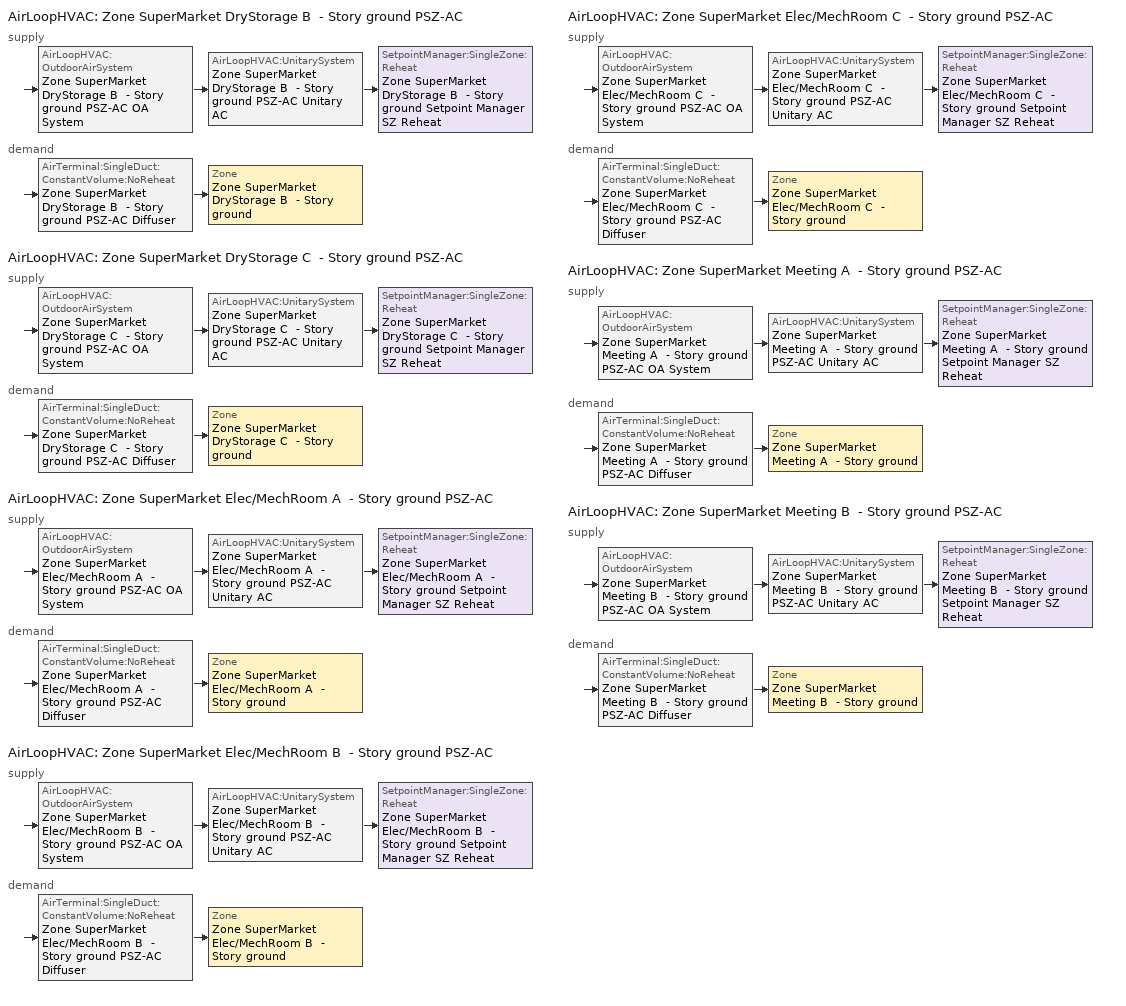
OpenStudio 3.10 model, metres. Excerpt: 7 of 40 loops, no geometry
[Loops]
AirLoopHVAC 'Zone SuperMarket DryStorage B  - Story ground PSZ-AC'
 supply: AirLoopHVAC:OutdoorAirSystem 'Zone SuperMarket DryStorage B  - Story ground PSZ-AC OA System' > AirLoopHVAC:UnitarySystem 'Zone SuperMarket DryStorage B  - Story ground PSZ-AC Unitary AC' > SetpointManager:SingleZone:Reheat 'Zone SuperMarket DryStorage B  - Story ground Setpoint Manager SZ Reheat'
 demand: AirTerminal:SingleDuct:ConstantVolume:NoReheat 'Zone SuperMarket DryStorage B  - Story ground PSZ-AC Diffuser' > Zone 'Zone SuperMarket DryStorage B  - Story ground'
AirLoopHVAC 'Zone SuperMarket DryStorage C  - Story ground PSZ-AC'
 supply: AirLoopHVAC:OutdoorAirSystem 'Zone SuperMarket DryStorage C  - Story ground PSZ-AC OA System' > AirLoopHVAC:UnitarySystem 'Zone SuperMarket DryStorage C  - Story ground PSZ-AC Unitary AC' > SetpointManager:SingleZone:Reheat 'Zone SuperMarket DryStorage C  - Story ground Setpoint Manager SZ Reheat'
 demand: AirTerminal:SingleDuct:ConstantVolume:NoReheat 'Zone SuperMarket DryStorage C  - Story ground PSZ-AC Diffuser' > Zone 'Zone SuperMarket DryStorage C  - Story ground'
AirLoopHVAC 'Zone SuperMarket Elec/MechRoom A  - Story ground PSZ-AC'
 supply: AirLoopHVAC:OutdoorAirSystem 'Zone SuperMarket Elec/MechRoom A  - Story ground PSZ-AC OA System' > AirLoopHVAC:UnitarySystem 'Zone SuperMarket Elec/MechRoom A  - Story ground PSZ-AC Unitary AC' > SetpointManager:SingleZone:Reheat 'Zone SuperMarket Elec/MechRoom A  - Story ground Setpoint Manager SZ Reheat'
 demand: AirTerminal:SingleDuct:ConstantVolume:NoReheat 'Zone SuperMarket Elec/MechRoom A  - Story ground PSZ-AC Diffuser' > Zone 'Zone SuperMarket Elec/MechRoom A  - Story ground'
AirLoopHVAC 'Zone SuperMarket Elec/MechRoom B  - Story ground PSZ-AC'
 supply: AirLoopHVAC:OutdoorAirSystem 'Zone SuperMarket Elec/MechRoom B  - Story ground PSZ-AC OA System' > AirLoopHVAC:UnitarySystem 'Zone SuperMarket Elec/MechRoom B  - Story ground PSZ-AC Unitary AC' > SetpointManager:SingleZone:Reheat 'Zone SuperMarket Elec/MechRoom B  - Story ground Setpoint Manager SZ Reheat'
 demand: AirTerminal:SingleDuct:ConstantVolume:NoReheat 'Zone SuperMarket Elec/MechRoom B  - Story ground PSZ-AC Diffuser' > Zone 'Zone SuperMarket Elec/MechRoom B  - Story ground'
AirLoopHVAC 'Zone SuperMarket Elec/MechRoom C  - Story ground PSZ-AC'
 supply: AirLoopHVAC:OutdoorAirSystem 'Zone SuperMarket Elec/MechRoom C  - Story ground PSZ-AC OA System' > AirLoopHVAC:UnitarySystem 'Zone SuperMarket Elec/MechRoom C  - Story ground PSZ-AC Unitary AC' > SetpointManager:SingleZone:Reheat 'Zone SuperMarket Elec/MechRoom C  - Story ground Setpoint Manager SZ Reheat'
 demand: AirTerminal:SingleDuct:ConstantVolume:NoReheat 'Zone SuperMarket Elec/MechRoom C  - Story ground PSZ-AC Diffuser' > Zone 'Zone SuperMarket Elec/MechRoom C  - Story ground'
AirLoopHVAC 'Zone SuperMarket Meeting A  - Story ground PSZ-AC'
 supply: AirLoopHVAC:OutdoorAirSystem 'Zone SuperMarket Meeting A  - Story ground PSZ-AC OA System' > AirLoopHVAC:UnitarySystem 'Zone SuperMarket Meeting A  - Story ground PSZ-AC Unitary AC' > SetpointManager:SingleZone:Reheat 'Zone SuperMarket Meeting A  - Story ground Setpoint Manager SZ Reheat'
 demand: AirTerminal:SingleDuct:ConstantVolume:NoReheat 'Zone SuperMarket Meeting A  - Story ground PSZ-AC Diffuser' > Zone 'Zone SuperMarket Meeting A  - Story ground'
AirLoopHVAC 'Zone SuperMarket Meeting B  - Story ground PSZ-AC'
 supply: AirLoopHVAC:OutdoorAirSystem 'Zone SuperMarket Meeting B  - Story ground PSZ-AC OA System' > AirLoopHVAC:UnitarySystem 'Zone SuperMarket Meeting B  - Story ground PSZ-AC Unitary AC' > SetpointManager:SingleZone:Reheat 'Zone SuperMarket Meeting B  - Story ground Setpoint Manager SZ Reheat'
 demand: AirTerminal:SingleDuct:ConstantVolume:NoReheat 'Zone SuperMarket Meeting B  - Story ground PSZ-AC Diffuser' > Zone 'Zone SuperMarket Meeting B  - Story ground'
[SizingPeriod:DesignDay] Barometric Pressure {Pa}=95472; Wind Speed {m/s}=4.5; Wind Direction {deg}=240; Rain Indicator=No; Snow Indicator=No; Day of Month=21; Day Type=SummerDesignDay; Daylight Saving Time Indicator=No; Humidity Condition Type=Wetbulb; Dry-Bulb Temperature Range Modifier Type=DefaultMultipliers; Solar Model Indicator=ASHRAETau
Name | Maximum Dry-Bulb Temperature {C} | Daily Dry-Bulb Temperature Range {deltaC} | Month | Wetbulb or DewPoint at Maximum Dry-Bulb {C} | ASHRAE Clear Sky Optical Depth for Beam Irradiance | ASHRAE Clear Sky Optical Depth for Diffuse Irradiance
Binghamton Broome C October .4% Condns DB=>MCWB 1 | 23.6 | 8.6 | 10 | 17.3 | 0.337 | 2.489
Binghamton Broome C September .4% Condns DB=>MCWB 1 | 29 | 9.3 | 9 | 19.6 | 0.366 | 2.372
[Sizing:Zone] Zone Cooling Design Supply Air Temperature Input Method=SupplyAirTemperature; Zone Cooling Design Supply Air Temperature {C}=12.7778; Zone Cooling Design Supply Air Temperature Difference {deltaC}=11.11; Zone Heating Design Supply Air Temperature Input Method=SupplyAirTemperature; Zone Heating Design Supply Air Temperature {C}=50; Zone Heating Design Supply Air Temperature Difference {deltaC}=11.11; Zone Cooling Design Supply Air Humidity Ratio {kg-H2O/kg-air}=0.0085; Zone Heating Design Supply Air Humidity Ratio {kg-H2O/kg-air}=0.008; Cooling Design Air Flow Method=DesignDay; Heating Design Air Flow Method=DesignDay; Heating Maximum Air Flow Fraction=1; Account for Dedicated Outdoor Air System=No; Dedicated Outdoor Air System Control Strategy=NeutralSupplyAir; Dedicated Outdoor Air Low Setpoint Temperature for Design {C}=autosize; Dedicated Outdoor Air High Setpoint Temperature for Design {C}=autosize; Zone Load Sizing Method=Sensible Load Only No Latent Load; Zone Latent Cooling Design Supply Air Humidity Ratio Input Method=HumidityRatioDifference; Zone Cooling Design Supply Air Humidity Ratio Difference {kgWater/kgDryAir}=0.005; Zone Latent Heating Design Supply Air Humidity Ratio Input Method=HumidityRatioDifference; Zone Humidification Design Supply Air Humidity Ratio Difference {kgWater/kgDryAir}=0.005; Sizing Option=Coincident
Zone SuperMarket Meeting A  - Story ground; Zone SuperMarket Meeting B  - Story ground; Zone SuperMarket Elec/MechRoom A  - Story ground; Zone SuperMarket Elec/MechRoom B  - Story ground; Zone SuperMarket Elec/MechRoom C  - Story ground; Zone SuperMarket DryStorage B  - Story ground; Zone SuperMarket DryStorage C  - Story ground
[Zone equipment]
Zone SuperMarket Meeting A  - Story ground: Zone SuperMarket Meeting A  - Story ground PSZ-AC Diffuser
Zone SuperMarket Meeting B  - Story ground: Zone SuperMarket Meeting B  - Story ground PSZ-AC Diffuser
Zone SuperMarket Elec/MechRoom A  - Story ground: Zone SuperMarket Elec/MechRoom A  - Story ground PSZ-AC Diffuser
Zone SuperMarket Elec/MechRoom B  - Story ground: Zone SuperMarket Elec/MechRoom B  - Story ground PSZ-AC Diffuser
Zone SuperMarket Elec/MechRoom C  - Story ground: Zone SuperMarket Elec/MechRoom C  - Story ground PSZ-AC Diffuser
Zone SuperMarket DryStorage B  - Story ground: Zone SuperMarket DryStorage B  - Story ground PSZ-AC Diffuser
Zone SuperMarket DryStorage C  - Story ground: Zone SuperMarket DryStorage C  - Story ground PSZ-AC Diffuser
[Refrigeration:WalkIn] Availability Schedule=Always On Discrete; Rated Total Heating Power {W}=0; Rated Circulation Fan Power {W}=0; Lighting Schedule=Always On Discrete
Name | Rated Coil Cooling Capacity {W} | Operating Temperature {C} | Rated Cooling Source Temperature {C} | Rated Cooling Coil Fan Power {W} | Rated Total Lighting Power {W} | Defrost Type | Defrost Control Type | Defrost Schedule | Defrost Drip-Down Schedule | Defrost Power {W} | Insulated Floor Surface Area {m2} | Insulated Floor U-Value {W/m2-K} | WalkIn Zone Boundary 1 | Temperature Termination Defrost Fraction to Ice
Bakery Cooler | 2098.2 | 1.67 | -3.9 | 83.9 | 60.2 | Offcycle | TimeSchedule | Bakery Cooler Defrost | Bakery Cooler Defrost 1 | 0 | 11.1 | 2.27 | Refrigeration Walk In Zone Boundary 1
Bakery Freezer | 2308.3 | -26.1 | -31.7 | 120.03 | 60.2 | Electric | TemperatureTermination | Bakery Freezer Defrost | Bakery Freezer Defrost 1 | 1823.6 | 11.1 | 0.203 | Refrigeration Walk In Zone Boundary 2 | 0.7
Beer Cooler | 4124.7 | 1.67 | -3.9 | 165 | 180.6 | Offcycle | TimeSchedule | Beer Cooler Defrost | Beer Cooler Defrost 1 | 0 | 33.4 | 2.27 | Refrigeration Walk In Zone Boundary 3
Dairy Cooler | 3129 | 1.67 | -3.9 | 125.2 | 120.4 | Offcycle | TimeSchedule | Dairy Cooler Defrost | Dairy Cooler Defrost 1 | 0 | 22.3 | 2.27 | Refrigeration Walk In Zone Boundary 4
Floral Cooler | 2098.2 | 1.67 | -3.9 | 83.9 | 60.2 | Offcycle | TimeSchedule | Floral Cooler Defrost | Floral Cooler Defrost 1 | 0 | 11.1 | 2.27 | Refrigeration Walk In Zone Boundary 5
Grocery Freezer | 3614.4 | -26.1 | -31.7 | 187.95 | 120.4 | Electric | TemperatureTermination | Grocery Freezer Defrost | Grocery Freezer Defrost 1 | 2855.4 | 22.3 | 0.203 | Refrigeration Walk In Zone Boundary 6 | 0.7
Kitchen Cooler | 3129 | 1.67 | -3.9 | 125.2 | 120.4 | Offcycle | TimeSchedule | Kitchen Cooler Defrost | Kitchen Cooler Defrost 1 | 0 | 22.3 | 2.27 | Refrigeration Walk In Zone Boundary 7
Kitchen Freezer | 2308.3 | -26.1 | -31.7 | 120.03 | 60.2 | Electric | TemperatureTermination | Kitchen Freezer Defrost | Kitchen Freezer Defrost 1 | 1823.6 | 11.1 | 0.203 | Refrigeration Walk In Zone Boundary 8 | 0.7
Meat Cooler | 5085.3 | 1.67 | -3.9 | 203.4 | 240.8 | Offcycle | TimeSchedule | Meat Cooler Defrost | Meat Cooler Defrost 1 | 0 | 44.6 | 2.27 | Refrigeration Walk In Zone Boundary 9
Meat Freezer | 2308.3 | -26.1 | -31.7 | 120.03 | 60.2 | Electric | TemperatureTermination | Meat Freezer Defrost | Meat Freezer Defrost 1 | 1823.6 | 11.1 | 0.203 | Refrigeration Walk In Zone Boundary 10 | 0.7
Prep Cooler 1 | 5085.3 | 1.67 | -3.9 | 203.4 | 240.8 | Offcycle | TimeSchedule | Prep Cooler 1 Defrost | Prep Cooler 1 Defrost 1 | 0 | 44.6 | 2.27 | Refrigeration Walk In Zone Boundary 11
Prep Cooler 2 | 5085.3 | 1.67 | -3.9 | 203.4 | 240.8 | Offcycle | TimeSchedule | Prep Cooler 2 Defrost | Prep Cooler 2 Defrost 1 | 0 | 44.6 | 2.27 | Refrigeration Walk In Zone Boundary 12
Produce Cooler | 5085.3 | 1.67 | -3.9 | 203.4 | 240.8 | Offcycle | TimeSchedule | Produce Cooler Defrost | Produce Cooler Defrost 1 | 0 | 44.6 | 2.27 | Refrigeration Walk In Zone Boundary 13
Specialty Cooler | 2098.2 | 1.67 | -3.9 | 83.9 | 60.2 | Offcycle | TimeSchedule | Specialty Cooler Defrost | Specialty Cooler Defrost 1 | 0 | 11.1 | 2.27 | Refrigeration Walk In Zone Boundary 14
[Refrigeration:WalkIn:ZoneBoundary] Zone=Zone SuperMarket DryStorage B  - Story ground; Area of Glass Reach In Doors Facing Zone {m2}=0; Height of Glass Reach In Doors Facing Zone {m}=2.1; Area of Stocking Doors Facing Zone {m2}=3.3; Height of Stocking Doors Facing Zone {m}=2.1; Stocking Door Opening Schedule Name Facing Zone=Always Off Discrete; Stocking Door Opening Protection Type Facing Zone=StripCurtain
Name | Total Insulated Surface Area Facing Zone {m2} | Insulated Surface U-Value Facing Zone {W/m2-K} | Glass Reach In Door U Value Facing Zone {W/m2-K} | Stocking Door U Value Facing Zone {W/m2-K}
Refrigeration Walk In Zone Boundary 1; Refrigeration Walk In Zone Boundary 5; Refrigeration Walk In Zone Boundary 14 | 49.3 | 0.203 | 2.27 | 0.203
Refrigeration Walk In Zone Boundary 2; Refrigeration Walk In Zone Boundary 8; Refrigeration Walk In Zone Boundary 10 | 49.3 | 0.177 |  | 0.177
Refrigeration Walk In Zone Boundary 3 | 86.9 | 0.203 | 2.27 | 0.203
Refrigeration Walk In Zone Boundary 4; Refrigeration Walk In Zone Boundary 7 | 68.1 | 0.203 | 2.27 | 0.203
Refrigeration Walk In Zone Boundary 6 | 68.1 | 0.177 |  | 0.177
Refrigeration Walk In Zone Boundary 9; Refrigeration Walk In Zone Boundary 11; Refrigeration Walk In Zone Boundary 12; Refrigeration Walk In Zone Boundary 13 | 105.6 | 0.203 | 2.27 | 0.203
[AirLoopHVAC] Design Return Air Flow Fraction of Supply Air Flow=1
Name | Availability Schedule | Design Supply Air Flow Rate {m3/s}
Zone SuperMarket DryStorage B  - Story ground PSZ-AC | Zone SuperMarket DryStorage B  - Story ground PSZ-AC Occ Sch | 0.729254
Zone SuperMarket DryStorage C  - Story ground PSZ-AC | Zone SuperMarket DryStorage C  - Story ground PSZ-AC Occ Sch | 0.470092
Zone SuperMarket Elec/MechRoom A  - Story ground PSZ-AC | Zone SuperMarket Elec/MechRoom A  - Story ground PSZ-AC Occ Sch | 0.123575
Zone SuperMarket Elec/MechRoom B  - Story ground PSZ-AC | Zone SuperMarket Elec/MechRoom B  - Story ground PSZ-AC Occ Sch | 0.138579
Zone SuperMarket Elec/MechRoom C  - Story ground PSZ-AC | Zone SuperMarket Elec/MechRoom C  - Story ground PSZ-AC Occ Sch | 0.0682921
Zone SuperMarket Meeting A  - Story ground PSZ-AC | Zone SuperMarket Meeting A  - Story ground PSZ-AC Occ Sch | 0.135808
Zone SuperMarket Meeting B  - Story ground PSZ-AC | Zone SuperMarket Meeting B  - Story ground PSZ-AC Occ Sch | 0.339093
[Sizing:System] Type of Load to Size On=Sensible; Central Heating Maximum System Air Flow Ratio=1; Preheat Design Temperature {C}=7.22222; Preheat Design Humidity Ratio {kg-H2O/kg-Air}=0.008; Precool Design Temperature {C}=12.7778; Precool Design Humidity Ratio {kg-H2O/kg-Air}=0.008; Central Cooling Design Supply Air Temperature {C}=12.7778; Central Heating Design Supply Air Temperature {C}=50; Sizing Option=Coincident; 100% Outdoor Air in Cooling=No; 100% Outdoor Air in Heating=No; Central Cooling Design Supply Air Humidity Ratio {kg-H2O/kg-Air}=0.0085; Central Heating Design Supply Air Humidity Ratio {kg-H2O/kg-Air}=0.008; Cooling Design Air Flow Method=DesignDay; Heating Design Air Flow Method=DesignDay; System Outdoor Air Method=ZoneSum; Zone Maximum Outdoor Air Fraction=1; Cooling Supply Air Flow Rate Per Floor Area {m3/s-m2}=0.00996765; Cooling Fraction of Autosized Cooling Supply Air Flow Rate=1; Cooling Supply Air Flow Rate Per Unit Cooling Capacity {m3/s-W}=3.94755e-05; Heating Supply Air Flow Rate Per Floor Area {m3/s-m2}=0.00996765; Heating Fraction of Autosized Heating Supply Air Flow Rate=1; Heating Fraction of Autosized Cooling Supply Air Flow Rate=1; Heating Supply Air Flow Rate Per Unit Heating Capacity {m3/s-W}=3.15882e-05; Cooling Design Capacity Method=CoolingDesignCapacity; Cooling Design Capacity Per Floor Area {W/m2}=234.7; Fraction of Autosized Cooling Design Capacity=1; Heating Design Capacity Method=HeatingDesignCapacity; Heating Design Capacity Per Floor Area {W/m2}=157; Fraction of Autosized Heating Design Capacity=1; Central Cooling Capacity Control Method=OnOff; Occupant Diversity=1
Name | Design Outdoor Air Flow Rate {m3/s} | Cooling Design Capacity {W} | Heating Design Capacity {W}
Zone SuperMarket DryStorage B  - Story ground PSZ-AC | 0.729254 | 9564.31 | 36353.05
Zone SuperMarket DryStorage C  - Story ground PSZ-AC | 0.470092 | 4867.92 | 10396.98
Zone SuperMarket Elec/MechRoom A  - Story ground PSZ-AC | 0.123575 | 1252.41 | 1265.87
Zone SuperMarket Elec/MechRoom B  - Story ground PSZ-AC | 0.138579 | 1404.46 | 2478.86
Zone SuperMarket Elec/MechRoom C  - Story ground PSZ-AC | 0.0682921 | 692.1 | 1276.59
Zone SuperMarket Meeting A  - Story ground PSZ-AC | 0.135808 | 1581.94 | 2091.95
Zone SuperMarket Meeting B  - Story ground PSZ-AC | 0.339093 | 5581.64 | 14966.58
[SetpointManager:SingleZone:Reheat] Minimum Supply Air Temperature {C}=12.7778; Maximum Supply Air Temperature {C}=50
Name | Control Zone | Setpoint Node or NodeList
Zone SuperMarket DryStorage B  - Story ground Setpoint Manager SZ Reheat | Zone SuperMarket DryStorage B  - Story ground | Zone SuperMarket DryStorage B  - Story ground PSZ-AC Supply Outlet Node
Zone SuperMarket DryStorage C  - Story ground Setpoint Manager SZ Reheat | Zone SuperMarket DryStorage C  - Story ground | Zone SuperMarket DryStorage C  - Story ground PSZ-AC Supply Outlet Node
Zone SuperMarket Elec/MechRoom A  - Story ground Setpoint Manager SZ Reheat | Zone SuperMarket Elec/MechRoom A  - Story ground | Zone SuperMarket Elec/MechRoom A  - Story ground PSZ-AC Supply Outlet Node
Zone SuperMarket Elec/MechRoom B  - Story ground Setpoint Manager SZ Reheat | Zone SuperMarket Elec/MechRoom B  - Story ground | Zone SuperMarket Elec/MechRoom B  - Story ground PSZ-AC Supply Outlet Node
Zone SuperMarket Elec/MechRoom C  - Story ground Setpoint Manager SZ Reheat | Zone SuperMarket Elec/MechRoom C  - Story ground | Zone SuperMarket Elec/MechRoom C  - Story ground PSZ-AC Supply Outlet Node
Zone SuperMarket Meeting A  - Story ground Setpoint Manager SZ Reheat | Zone SuperMarket Meeting A  - Story ground | Zone SuperMarket Meeting A  - Story ground PSZ-AC Supply Outlet Node
Zone SuperMarket Meeting B  - Story ground Setpoint Manager SZ Reheat | Zone SuperMarket Meeting B  - Story ground | Zone SuperMarket Meeting B  - Story ground PSZ-AC Supply Outlet Node
[Coil:Heating:Gas] Availability Schedule=Always On Discrete; Gas Burner Efficiency=0.8; On Cycle Parasitic Electric Load {W}=0; Off Cycle Parasitic Gas Load {W}=0; Fuel Type=FuelOilNo2
Name | Nominal Capacity {W}
Zone SuperMarket DryStorage B  - Story ground PSZ-AC Gas Htg Coil 148kBtu/hr 0.8 Thermal Eff | 36353.1
Zone SuperMarket DryStorage C  - Story ground PSZ-AC Gas Htg Coil 48kBtu/hr 0.8 Thermal Eff | 17494.7
Zone SuperMarket Elec/MechRoom A  - Story ground PSZ-AC Gas Htg Coil 7kBtu/hr 0.8 Thermal Eff | 4228.87
Zone SuperMarket Elec/MechRoom B  - Story ground PSZ-AC Gas Htg Coil 17kBtu/hr 0.8 Thermal Eff | 4741.46
Zone SuperMarket Elec/MechRoom C  - Story ground PSZ-AC Gas Htg Coil 5kBtu/hr 0.8 Thermal Eff | 2337.03
Zone SuperMarket Meeting A  - Story ground PSZ-AC Gas Htg Coil 13kBtu/hr 0.8 Thermal Eff | 5677.11
Zone SuperMarket Meeting B  - Story ground PSZ-AC Gas Htg Coil 66kBtu/hr 0.8 Thermal Eff | 19954.5
[Coil:Heating:Electric] Availability Schedule=Always Off Discrete; Efficiency=1; Nominal Capacity {W}=0
Zone SuperMarket DryStorage B  - Story ground PSZ-AC No Heat; Zone SuperMarket DryStorage C  - Story ground PSZ-AC No Heat; Zone SuperMarket Elec/MechRoom A  - Story ground PSZ-AC No Heat; Zone SuperMarket Elec/MechRoom B  - Story ground PSZ-AC No Heat; Zone SuperMarket Elec/MechRoom C  - Story ground PSZ-AC No Heat; Zone SuperMarket Meeting A  - Story ground PSZ-AC No Heat; Zone SuperMarket Meeting B  - Story ground PSZ-AC No Heat
[Coil:Cooling:DX:SingleSpeed] Availability Schedule=Always On Discrete; Rated COP {W/W}=2.967036; Rated Evaporator Fan Power Per Volume Flow Rate 2017 {W/(m3/s)}=773.3; Rated Evaporator Fan Power Per Volume Flow Rate 2023 {W/(m3/s)}=934.4; Total Cooling Capacity Function of Temperature Curve=DOE Ref DX Clg Coil Cool-Cap-fT; Total Cooling Capacity Function of Flow Fraction Curve=DOE Ref DX Clg Coil Cool-CAP-fFlow; Energy Input Ratio Function of Temperature Curve=DOE Ref DX Clg Coil Cool-EIR-fT; Energy Input Ratio Function of Flow Fraction Curve=DOE Ref DX Clg Coil Cool-EIR-fFlow; Part Load Fraction Correlation Curve=DOE Ref DX Clg Coil Cool-PLF-fPLR; Minimum Outdoor Dry-Bulb Temperature for Compressor Operation {C}=-25; Nominal Time for Condensate Removal to Begin {s}=0; Ratio of Initial Moisture Evaporation Rate and Steady State Latent Capacity=0; Maximum Cycling Rate {cycles/hr}=0; Latent Capacity Time Constant {s}=0; Condenser Type=AirCooled; Evaporative Condenser Effectiveness=0.9; Evaporative Condenser Air Flow Rate {m3/s}=autosize; Evaporative Condenser Pump Rated Power Consumption {W}=autosize; Crankcase Heater Capacity {W}=0; Maximum Outdoor Dry-Bulb Temperature for Crankcase Heater Operation {C}=10; Basin Heater Capacity {W/K}=0; Basin Heater Setpoint Temperature {C}=2
Name | Rated Total Cooling Capacity {W} | Rated Sensible Heat Ratio | Rated Air Flow Rate {m3/s}
Zone SuperMarket DryStorage B  - Story ground PSZ-AC 1spd DX AC Clg Coil 68kBtu/hr 9.63EER 64kBtu/hr 9.7SEER | 17267.3 | 0.716032 | 0.729254
Zone SuperMarket DryStorage C  - Story ground PSZ-AC 1spd DX AC Clg Coil 21kBtu/hr 11.06SEER 22kBtu/hr 9.7SEER | 7781.69 | 0.800655 | 0.470092
Zone SuperMarket Elec/MechRoom A  - Story ground PSZ-AC 1spd DX AC Clg Coil 4kBtu/hr 11.06SEER 4kBtu/hr 9.7SEER | 2045.61 | 0.800655 | 0.123575
Zone SuperMarket Elec/MechRoom B  - Story ground PSZ-AC 1spd DX AC Clg Coil 9kBtu/hr 11.06SEER 6kBtu/hr 9.7SEER | 2293.98 | 0.800655 | 0.138579
Zone SuperMarket Elec/MechRoom C  - Story ground PSZ-AC 1spd DX AC Clg Coil 3kBtu/hr 11.06SEER 2kBtu/hr 9.7SEER | 1130.48 | 0.800655 | 0.0682921
Zone SuperMarket Meeting A  - Story ground PSZ-AC 1spd DX AC Clg Coil 6kBtu/hr 11.06SEER 7kBtu/hr 9.7SEER | 2736.7 | 0.773016 | 0.135808
Zone SuperMarket Meeting B  - Story ground PSZ-AC 1spd DX AC Clg Coil 28kBtu/hr 11.06SEER 28kBtu/hr 9.7SEER | 8420.48 | 0.701083 | 0.339093
[Fan:OnOff] Availability Schedule=Always On Discrete; Pressure Rise {Pa}=622.722; Motor In Airstream Fraction=1
Name | Fan Total Efficiency | Maximum Flow Rate {m3/s} | Motor Efficiency | Fan Power Ratio Function of Speed Ratio Curve | Fan Efficiency Ratio Function of Speed Ratio Curve
Zone SuperMarket DryStorage B  - Story ground PSZ-AC Fan | 0.53625 | 0.729254 | 0.825 | Fan On Off Power Curve 13 | Fan On Off Efficiency Curve 13
Zone SuperMarket DryStorage C  - Story ground PSZ-AC Fan | 0.1885 | 0.470092 | 0.29 | Fan On Off Power Curve 14 | Fan On Off Efficiency Curve 14
Zone SuperMarket Elec/MechRoom A  - Story ground PSZ-AC Fan | 0.1885 | 0.123575 | 0.29 | Fan On Off Power Curve 15 | Fan On Off Efficiency Curve 15
Zone SuperMarket Elec/MechRoom B  - Story ground PSZ-AC Fan | 0.1885 | 0.138579 | 0.29 | Fan On Off Power Curve 16 | Fan On Off Efficiency Curve 16
Zone SuperMarket Elec/MechRoom C  - Story ground PSZ-AC Fan | 0.1885 | 0.0682921 | 0.29 | Fan On Off Power Curve 17 | Fan On Off Efficiency Curve 17
Zone SuperMarket Meeting A  - Story ground PSZ-AC Fan | 0.1885 | 0.135808 | 0.29 | Fan On Off Power Curve 18 | Fan On Off Efficiency Curve 18
Zone SuperMarket Meeting B  - Story ground PSZ-AC Fan | 0.1885 | 0.339093 | 0.29 | Fan On Off Power Curve 19 | Fan On Off Efficiency Curve 19
[AirLoopHVAC:UnitarySystem] Control Type=Load; Dehumidification Control Type=None; Availability Schedule=Always On Discrete; Fan Placement=DrawThrough; DX Heating Coil Sizing Ratio=1; Use DOAS DX Cooling Coil=No; DOAS DX Cooling Coil Leaving Minimum Air Temperature {C}=2; Latent Load Control=SensibleOnlyLoadControl; Supply Air Flow Rate Method During Cooling Operation=SupplyAirFlowRate; Supply Air Flow Rate Method During Heating Operation=SupplyAirFlowRate; Supply Air Flow Rate Method When No Cooling or Heating is Required=None; No Load Supply Air Flow Rate Control Set To Low Speed=Yes; Maximum Supply Air Temperature {C}=50; Maximum Outdoor Dry-Bulb Temperature for Supplemental Heater Operation {C}=21; Ancilliary On-Cycle Electric Power {W}=0; Ancilliary Off-Cycle Electric Power {W}=0
Name | Controlling Zone or Thermostat Location | Supply Fan | Supply Air Fan Operating Mode Schedule | Heating Coil | Cooling Coil | Supplemental Heating Coil | Supply Air Flow Rate During Cooling Operation {m3/s} | Supply Air Flow Rate During Heating Operation {m3/s}
Zone SuperMarket DryStorage B  - Story ground PSZ-AC Unitary AC | Zone SuperMarket DryStorage B  - Story ground | Zone SuperMarket DryStorage B  - Story ground PSZ-AC Fan | Zone SuperMarket DryStorage B  - Story ground PSZ-AC_night_fancycle_schedule | Zone SuperMarket DryStorage B  - Story ground PSZ-AC Gas Htg Coil 148kBtu/hr 0.8 Thermal Eff | Zone SuperMarket DryStorage B  - Story ground PSZ-AC 1spd DX AC Clg Coil 68kBtu/hr 9.63EER 64kBtu/hr 9.7SEER | Zone SuperMarket DryStorage B  - Story ground PSZ-AC No Heat | 0.729254 | 0.729254
Zone SuperMarket DryStorage C  - Story ground PSZ-AC Unitary AC | Zone SuperMarket DryStorage C  - Story ground | Zone SuperMarket DryStorage C  - Story ground PSZ-AC Fan | Zone SuperMarket DryStorage C  - Story ground PSZ-AC_night_fancycle_schedule | Zone SuperMarket DryStorage C  - Story ground PSZ-AC Gas Htg Coil 48kBtu/hr 0.8 Thermal Eff | Zone SuperMarket DryStorage C  - Story ground PSZ-AC 1spd DX AC Clg Coil 21kBtu/hr 11.06SEER 22kBtu/hr 9.7SEER | Zone SuperMarket DryStorage C  - Story ground PSZ-AC No Heat | 0.470092 | 0.470092
Zone SuperMarket Elec/MechRoom A  - Story ground PSZ-AC Unitary AC | Zone SuperMarket Elec/MechRoom A  - Story ground | Zone SuperMarket Elec/MechRoom A  - Story ground PSZ-AC Fan | Zone SuperMarket Elec/MechRoom A  - Story ground PSZ-AC_night_fancycle_schedule | Zone SuperMarket Elec/MechRoom A  - Story ground PSZ-AC Gas Htg Coil 7kBtu/hr 0.8 Thermal Eff | Zone SuperMarket Elec/MechRoom A  - Story ground PSZ-AC 1spd DX AC Clg Coil 4kBtu/hr 11.06SEER 4kBtu/hr 9.7SEER | Zone SuperMarket Elec/MechRoom A  - Story ground PSZ-AC No Heat | 0.123575 | 0.123575
Zone SuperMarket Elec/MechRoom B  - Story ground PSZ-AC Unitary AC | Zone SuperMarket Elec/MechRoom B  - Story ground | Zone SuperMarket Elec/MechRoom B  - Story ground PSZ-AC Fan | Zone SuperMarket Elec/MechRoom B  - Story ground PSZ-AC_night_fancycle_schedule | Zone SuperMarket Elec/MechRoom B  - Story ground PSZ-AC Gas Htg Coil 17kBtu/hr 0.8 Thermal Eff | Zone SuperMarket Elec/MechRoom B  - Story ground PSZ-AC 1spd DX AC Clg Coil 9kBtu/hr 11.06SEER 6kBtu/hr 9.7SEER | Zone SuperMarket Elec/MechRoom B  - Story ground PSZ-AC No Heat | 0.138579 | 0.138579
Zone SuperMarket Elec/MechRoom C  - Story ground PSZ-AC Unitary AC | Zone SuperMarket Elec/MechRoom C  - Story ground | Zone SuperMarket Elec/MechRoom C  - Story ground PSZ-AC Fan | Zone SuperMarket Elec/MechRoom C  - Story ground PSZ-AC_night_fancycle_schedule | Zone SuperMarket Elec/MechRoom C  - Story ground PSZ-AC Gas Htg Coil 5kBtu/hr 0.8 Thermal Eff | Zone SuperMarket Elec/MechRoom C  - Story ground PSZ-AC 1spd DX AC Clg Coil 3kBtu/hr 11.06SEER 2kBtu/hr 9.7SEER | Zone SuperMarket Elec/MechRoom C  - Story ground PSZ-AC No Heat | 0.0682921 | 0.0682921
Zone SuperMarket Meeting A  - Story ground PSZ-AC Unitary AC | Zone SuperMarket Meeting A  - Story ground | Zone SuperMarket Meeting A  - Story ground PSZ-AC Fan | Zone SuperMarket Meeting A  - Story ground PSZ-AC_night_fancycle_schedule | Zone SuperMarket Meeting A  - Story ground PSZ-AC Gas Htg Coil 13kBtu/hr 0.8 Thermal Eff | Zone SuperMarket Meeting A  - Story ground PSZ-AC 1spd DX AC Clg Coil 6kBtu/hr 11.06SEER 7kBtu/hr 9.7SEER | Zone SuperMarket Meeting A  - Story ground PSZ-AC No Heat | 0.135808 | 0.135808
Zone SuperMarket Meeting B  - Story ground PSZ-AC Unitary AC | Zone SuperMarket Meeting B  - Story ground | Zone SuperMarket Meeting B  - Story ground PSZ-AC Fan | Zone SuperMarket Meeting B  - Story ground PSZ-AC_night_fancycle_schedule | Zone SuperMarket Meeting B  - Story ground PSZ-AC Gas Htg Coil 66kBtu/hr 0.8 Thermal Eff | Zone SuperMarket Meeting B  - Story ground PSZ-AC 1spd DX AC Clg Coil 28kBtu/hr 11.06SEER 28kBtu/hr 9.7SEER | Zone SuperMarket Meeting B  - Story ground PSZ-AC No Heat | 0.339093 | 0.339093
[Controller:OutdoorAir] Economizer Control Type=NoEconomizer; Economizer Control Action Type=ModulateFlow; Economizer Maximum Limit Dry-Bulb Temperature {C}=28; Economizer Maximum Limit Enthalpy {J/kg}=64000; Lockout Type=LockoutWithCompressor; Minimum Limit Type=FixedMinimum; High Humidity Control=No; High Humidity Outdoor Air Flow Ratio=1; Control High Indoor Humidity Based on Outdoor Humidity Ratio=Yes; Heat Recovery Bypass Control Type=BypassWhenWithinEconomizerLimits; Economizer Operation Staging=InterlockedWithMechanicalCooling
Name | Minimum Outdoor Air Flow Rate {m3/s} | Maximum Outdoor Air Flow Rate {m3/s} | Minimum Outdoor Air Schedule | Controller Mechanical Ventilation
Zone SuperMarket DryStorage B  - Story ground PSZ-AC OA System Controller | 0.263839 | 0.729254 | Zone SuperMarket DryStorage B  - Story ground PSZ-AC_night_novent_schedule | Controller Mechanical Ventilation 14
Zone SuperMarket DryStorage C  - Story ground PSZ-AC OA System Controller | 0.0325306 | 0.470092 | Zone SuperMarket DryStorage C  - Story ground PSZ-AC_night_novent_schedule | Controller Mechanical Ventilation 15
Zone SuperMarket Elec/MechRoom A  - Story ground PSZ-AC OA System Controller | 0 | 0.123575 | Zone SuperMarket Elec/MechRoom A  - Story ground PSZ-AC_night_novent_schedule | Controller Mechanical Ventilation 16
Zone SuperMarket Elec/MechRoom B  - Story ground PSZ-AC OA System Controller | 0 | 0.138579 | Zone SuperMarket Elec/MechRoom B  - Story ground PSZ-AC_night_novent_schedule | Controller Mechanical Ventilation 17
Zone SuperMarket Elec/MechRoom C  - Story ground PSZ-AC OA System Controller | 0 | 0.0682921 | Zone SuperMarket Elec/MechRoom C  - Story ground PSZ-AC_night_novent_schedule | Controller Mechanical Ventilation 18
Zone SuperMarket Meeting A  - Story ground PSZ-AC OA System Controller | 0.0238343 | 0.135808 | Zone SuperMarket Meeting A  - Story ground PSZ-AC_night_novent_schedule | Controller Mechanical Ventilation 19
Zone SuperMarket Meeting B  - Story ground PSZ-AC OA System Controller | 0.193308 | 0.339093 | Zone SuperMarket Meeting B  - Story ground PSZ-AC_night_novent_schedule | Controller Mechanical Ventilation 20
[Controller:MechanicalVentilation] Availability Schedule=Always On Discrete
Controller Mechanical Ventilation 14; Controller Mechanical Ventilation 15; Controller Mechanical Ventilation 16; Controller Mechanical Ventilation 17; Controller Mechanical Ventilation 18; Controller Mechanical Ventilation 19; Controller Mechanical Ventilation 20
[AirLoopHVAC:OutdoorAirSystem]
Name | Controller
Zone SuperMarket DryStorage B  - Story ground PSZ-AC OA System | Zone SuperMarket DryStorage B  - Story ground PSZ-AC OA System Controller
Zone SuperMarket DryStorage C  - Story ground PSZ-AC OA System | Zone SuperMarket DryStorage C  - Story ground PSZ-AC OA System Controller
Zone SuperMarket Elec/MechRoom A  - Story ground PSZ-AC OA System | Zone SuperMarket Elec/MechRoom A  - Story ground PSZ-AC OA System Controller
Zone SuperMarket Elec/MechRoom B  - Story ground PSZ-AC OA System | Zone SuperMarket Elec/MechRoom B  - Story ground PSZ-AC OA System Controller
Zone SuperMarket Elec/MechRoom C  - Story ground PSZ-AC OA System | Zone SuperMarket Elec/MechRoom C  - Story ground PSZ-AC OA System Controller
Zone SuperMarket Meeting A  - Story ground PSZ-AC OA System | Zone SuperMarket Meeting A  - Story ground PSZ-AC OA System Controller
Zone SuperMarket Meeting B  - Story ground PSZ-AC OA System | Zone SuperMarket Meeting B  - Story ground PSZ-AC OA System Controller
[AirTerminal:SingleDuct:ConstantVolume:NoReheat] Availability Schedule=Always On Discrete
Name | Maximum Air Flow Rate {m3/s}
Zone SuperMarket DryStorage B  - Story ground PSZ-AC Diffuser | 0.729254
Zone SuperMarket DryStorage C  - Story ground PSZ-AC Diffuser | 0.470092
Zone SuperMarket Elec/MechRoom A  - Story ground PSZ-AC Diffuser | 0.123575
Zone SuperMarket Elec/MechRoom B  - Story ground PSZ-AC Diffuser | 0.138579
Zone SuperMarket Elec/MechRoom C  - Story ground PSZ-AC Diffuser | 0.0682921
Zone SuperMarket Meeting A  - Story ground PSZ-AC Diffuser | 0.135808
Zone SuperMarket Meeting B  - Story ground PSZ-AC Diffuser | 0.339093
[Schedule:Ruleset]
Name | Default Day Schedule | Summer Design Day Schedule | Winter Design Day Schedule
Bakery Cooler Defrost | Bakery Cooler Defrost Default
Bakery Cooler Defrost 1 | Bakery Cooler Defrost Default 1
Bakery Freezer Defrost | Bakery Freezer Defrost Default
Bakery Freezer Defrost 1 | Bakery Freezer Defrost Default 1
Beer Cooler Defrost | Beer Cooler Defrost Default
Beer Cooler Defrost 1 | Beer Cooler Defrost Default 1
Dairy Cooler Defrost | Dairy Cooler Defrost Default
Dairy Cooler Defrost 1 | Dairy Cooler Defrost Default 1
Floral Cooler Defrost | Floral Cooler Defrost Default
Floral Cooler Defrost 1 | Floral Cooler Defrost Default 1
Grocery Freezer Defrost | Grocery Freezer Defrost Default
Grocery Freezer Defrost 1 | Grocery Freezer Defrost Default 1
Kitchen Cooler Defrost | Kitchen Cooler Defrost Default
Kitchen Cooler Defrost 1 | Kitchen Cooler Defrost Default 1
Kitchen Freezer Defrost | Kitchen Freezer Defrost Default
Kitchen Freezer Defrost 1 | Kitchen Freezer Defrost Default 1
Meat Cooler Defrost | Meat Cooler Defrost Default
Meat Cooler Defrost 1 | Meat Cooler Defrost Default 1
Meat Freezer Defrost | Meat Freezer Defrost Default
Meat Freezer Defrost 1 | Meat Freezer Defrost Default 1
Prep Cooler 1 Defrost | Prep Cooler 1 Defrost Default
Prep Cooler 1 Defrost 1 | Prep Cooler 1 Defrost Default 1
Prep Cooler 2 Defrost | Prep Cooler 2 Defrost Default
Prep Cooler 2 Defrost 1 | Prep Cooler 2 Defrost Default 1
Produce Cooler Defrost | Produce Cooler Defrost Default
Produce Cooler Defrost 1 | Produce Cooler Defrost Default 1
Specialty Cooler Defrost | Specialty Cooler Defrost Default
Specialty Cooler Defrost 1 | Specialty Cooler Defrost Default 1
Zone SuperMarket DryStorage B  - Story ground PSZ-AC Occ Sch | Zone SuperMarket DryStorage B  - Story ground PSZ-AC Occ Sch Default | Zone SuperMarket DryStorage B  - Story ground PSZ-AC Occ Sch Summer Design Day | Zone SuperMarket DryStorage B  - Story ground PSZ-AC Occ Sch Winter Design Day
Zone SuperMarket DryStorage C  - Story ground PSZ-AC Occ Sch | Zone SuperMarket DryStorage C  - Story ground PSZ-AC Occ Sch Default | Zone SuperMarket DryStorage C  - Story ground PSZ-AC Occ Sch Summer Design Day | Zone SuperMarket DryStorage C  - Story ground PSZ-AC Occ Sch Winter Design Day
Zone SuperMarket Elec/MechRoom A  - Story ground PSZ-AC Occ Sch | Zone SuperMarket Elec/MechRoom A  - Story ground PSZ-AC Occ Sch Default
Zone SuperMarket Elec/MechRoom B  - Story ground PSZ-AC Occ Sch | Zone SuperMarket Elec/MechRoom B  - Story ground PSZ-AC Occ Sch Default
Zone SuperMarket Elec/MechRoom C  - Story ground PSZ-AC Occ Sch | Zone SuperMarket Elec/MechRoom C  - Story ground PSZ-AC Occ Sch Default
Zone SuperMarket Meeting A  - Story ground PSZ-AC Occ Sch | Zone SuperMarket Meeting A  - Story ground PSZ-AC Occ Sch Default | Zone SuperMarket Meeting A  - Story ground PSZ-AC Occ Sch Summer Design Day | Zone SuperMarket Meeting A  - Story ground PSZ-AC Occ Sch Winter Design Day
Zone SuperMarket Meeting B  - Story ground PSZ-AC Occ Sch | Zone SuperMarket Meeting B  - Story ground PSZ-AC Occ Sch Default | Zone SuperMarket Meeting B  - Story ground PSZ-AC Occ Sch Summer Design Day | Zone SuperMarket Meeting B  - Story ground PSZ-AC Occ Sch Winter Design Day
Zone SuperMarket DryStorage B  - Story ground PSZ-AC_night_novent_schedule | Zone SuperMarket DryStorage B  - Story ground PSZ-AC Occ Sch Default 2 | Zone SuperMarket DryStorage B  - Story ground PSZ-AC Occ Sch Summer Design Day 2 | Zone SuperMarket DryStorage B  - Story ground PSZ-AC Occ Sch Winter Design Day 2
Zone SuperMarket DryStorage B  - Story ground PSZ-AC_night_fancycle_schedule | Zone SuperMarket DryStorage B  - Story ground PSZ-AC Occ Sch Default 3 | Zone SuperMarket DryStorage B  - Story ground PSZ-AC Occ Sch Summer Design Day 3 | Zone SuperMarket DryStorage B  - Story ground PSZ-AC Occ Sch Winter Design Day 3
Zone SuperMarket DryStorage C  - Story ground PSZ-AC_night_novent_schedule | Zone SuperMarket DryStorage C  - Story ground PSZ-AC Occ Sch Default 2 | Zone SuperMarket DryStorage C  - Story ground PSZ-AC Occ Sch Summer Design Day 2 | Zone SuperMarket DryStorage C  - Story ground PSZ-AC Occ Sch Winter Design Day 2
Zone SuperMarket DryStorage C  - Story ground PSZ-AC_night_fancycle_schedule | Zone SuperMarket DryStorage C  - Story ground PSZ-AC Occ Sch Default 3 | Zone SuperMarket DryStorage C  - Story ground PSZ-AC Occ Sch Summer Design Day 3 | Zone SuperMarket DryStorage C  - Story ground PSZ-AC Occ Sch Winter Design Day 3
Zone SuperMarket Elec/MechRoom A  - Story ground PSZ-AC_night_novent_schedule | Zone SuperMarket Elec/MechRoom A  - Story ground PSZ-AC Occ Sch Default 2
Zone SuperMarket Elec/MechRoom A  - Story ground PSZ-AC_night_fancycle_schedule | Zone SuperMarket Elec/MechRoom A  - Story ground PSZ-AC Occ Sch Default 3
Zone SuperMarket Elec/MechRoom B  - Story ground PSZ-AC_night_novent_schedule | Zone SuperMarket Elec/MechRoom B  - Story ground PSZ-AC Occ Sch Default 2
Zone SuperMarket Elec/MechRoom B  - Story ground PSZ-AC_night_fancycle_schedule | Zone SuperMarket Elec/MechRoom B  - Story ground PSZ-AC Occ Sch Default 3
Zone SuperMarket Elec/MechRoom C  - Story ground PSZ-AC_night_novent_schedule | Zone SuperMarket Elec/MechRoom C  - Story ground PSZ-AC Occ Sch Default 2
Zone SuperMarket Elec/MechRoom C  - Story ground PSZ-AC_night_fancycle_schedule | Zone SuperMarket Elec/MechRoom C  - Story ground PSZ-AC Occ Sch Default 3
Zone SuperMarket Meeting A  - Story ground PSZ-AC_night_novent_schedule | Zone SuperMarket Meeting A  - Story ground PSZ-AC Occ Sch Default 2 | Zone SuperMarket Meeting A  - Story ground PSZ-AC Occ Sch Summer Design Day 2 | Zone SuperMarket Meeting A  - Story ground PSZ-AC Occ Sch Winter Design Day 2
Zone SuperMarket Meeting A  - Story ground PSZ-AC_night_fancycle_schedule | Zone SuperMarket Meeting A  - Story ground PSZ-AC Occ Sch Default 3 | Zone SuperMarket Meeting A  - Story ground PSZ-AC Occ Sch Summer Design Day 3 | Zone SuperMarket Meeting A  - Story ground PSZ-AC Occ Sch Winter Design Day 3
Zone SuperMarket Meeting B  - Story ground PSZ-AC_night_novent_schedule | Zone SuperMarket Meeting B  - Story ground PSZ-AC Occ Sch Default 2 | Zone SuperMarket Meeting B  - Story ground PSZ-AC Occ Sch Summer Design Day 2 | Zone SuperMarket Meeting B  - Story ground PSZ-AC Occ Sch Winter Design Day 2
Zone SuperMarket Meeting B  - Story ground PSZ-AC_night_fancycle_schedule | Zone SuperMarket Meeting B  - Story ground PSZ-AC Occ Sch Default 3 | Zone SuperMarket Meeting B  - Story ground PSZ-AC Occ Sch Summer Design Day 3 | Zone SuperMarket Meeting B  - Story ground PSZ-AC Occ Sch Winter Design Day 3
[Schedule:Day]
Bakery Cooler Defrost Default; Bakery Cooler Defrost Default 1; Bakery Freezer Defrost Default; Bakery Freezer Defrost Default 1; Beer Cooler Defrost Default; Beer Cooler Defrost Default 1; Dairy Cooler Defrost Default; Dairy Cooler Defrost Default 1; Floral Cooler Defrost Default; Floral Cooler Defrost Default 1; Grocery Freezer Defrost Default; Grocery Freezer Defrost Default 1; Kitchen Cooler Defrost Default; Kitchen Cooler Defrost Default 1; Kitchen Freezer Defrost Default; Kitchen Freezer Defrost Default 1; Meat Cooler Defrost Default; Meat Cooler Defrost Default 1; Meat Freezer Defrost Default; Meat Freezer Defrost Default 1; Prep Cooler 1 Defrost Default; Prep Cooler 1 Defrost Default 1; Prep Cooler 2 Defrost Default; Prep Cooler 2 Defrost Default 1; Produce Cooler Defrost Default; Produce Cooler Defrost Default 1; Specialty Cooler Defrost Default; Specialty Cooler Defrost Default 1: 0, 59, 1, 10, 0, 0, 10, 59, 1, 24, 0, 0
Zone SuperMarket DryStorage B  - Story ground PSZ-AC Occ Sch Default; Schedule Day 57; Schedule Day 58; Zone SuperMarket DryStorage C  - Story ground PSZ-AC Occ Sch Default; Schedule Day 59; Schedule Day 60; Zone SuperMarket Meeting A  - Story ground PSZ-AC Occ Sch Default; Schedule Day 61; Schedule Day 62; Zone SuperMarket Meeting B  - Story ground PSZ-AC Occ Sch Default; Schedule Day 63; Schedule Day 64; Zone SuperMarket DryStorage B  - Story ground PSZ-AC Occ Sch Default 2; Schedule Day 185; Schedule Day 186; Zone SuperMarket DryStorage B  - Story ground PSZ-AC Occ Sch Default 3; Schedule Day 187; Schedule Day 188; Zone SuperMarket DryStorage C  - Story ground PSZ-AC Occ Sch Default 2; Schedule Day 191; Schedule Day 192; Zone SuperMarket DryStorage C  - Story ground PSZ-AC Occ Sch Default 3; Schedule Day 193; Schedule Day 194; Zone SuperMarket Meeting A  - Story ground PSZ-AC Occ Sch Default 2; Schedule Day 197; Schedule Day 198; Zone SuperMarket Meeting A  - Story ground PSZ-AC Occ Sch Default 3; Schedule Day 199; Schedule Day 200; Zone SuperMarket Meeting B  - Story ground PSZ-AC Occ Sch Default 2; Schedule Day 203; Schedule Day 204; Zone SuperMarket Meeting B  - Story ground PSZ-AC Occ Sch Default 3; Schedule Day 205; Schedule Day 206: 7, 0, 0, 21, 0, 1, 24, 0, 0
Zone SuperMarket DryStorage B  - Story ground PSZ-AC Occ Sch Winter Design Day; Zone SuperMarket DryStorage B  - Story ground PSZ-AC Occ Sch Summer Design Day; Zone SuperMarket DryStorage C  - Story ground PSZ-AC Occ Sch Winter Design Day; Zone SuperMarket DryStorage C  - Story ground PSZ-AC Occ Sch Summer Design Day; Zone SuperMarket Meeting A  - Story ground PSZ-AC Occ Sch Winter Design Day; Zone SuperMarket Meeting A  - Story ground PSZ-AC Occ Sch Summer Design Day; Zone SuperMarket Meeting B  - Story ground PSZ-AC Occ Sch Winter Design Day; Zone SuperMarket Meeting B  - Story ground PSZ-AC Occ Sch Summer Design Day; Zone SuperMarket DryStorage B  - Story ground PSZ-AC Occ Sch Summer Design Day 2; Zone SuperMarket DryStorage B  - Story ground PSZ-AC Occ Sch Winter Design Day 2; Zone SuperMarket DryStorage B  - Story ground PSZ-AC Occ Sch Summer Design Day 3; Zone SuperMarket DryStorage B  - Story ground PSZ-AC Occ Sch Winter Design Day 3; Zone SuperMarket DryStorage C  - Story ground PSZ-AC Occ Sch Summer Design Day 2; Zone SuperMarket DryStorage C  - Story ground PSZ-AC Occ Sch Winter Design Day 2; Zone SuperMarket DryStorage C  - Story ground PSZ-AC Occ Sch Summer Design Day 3; Zone SuperMarket DryStorage C  - Story ground PSZ-AC Occ Sch Winter Design Day 3; Zone SuperMarket Meeting A  - Story ground PSZ-AC Occ Sch Summer Design Day 2; Zone SuperMarket Meeting A  - Story ground PSZ-AC Occ Sch Winter Design Day 2; Zone SuperMarket Meeting A  - Story ground PSZ-AC Occ Sch Summer Design Day 3; Zone SuperMarket Meeting A  - Story ground PSZ-AC Occ Sch Winter Design Day 3; Zone SuperMarket Meeting B  - Story ground PSZ-AC Occ Sch Summer Design Day 2; Zone SuperMarket Meeting B  - Story ground PSZ-AC Occ Sch Winter Design Day 2; Zone SuperMarket Meeting B  - Story ground PSZ-AC Occ Sch Summer Design Day 3; Zone SuperMarket Meeting B  - Story ground PSZ-AC Occ Sch Winter Design Day 3: 24, 0, 1
Zone SuperMarket Elec/MechRoom A  - Story ground PSZ-AC Occ Sch Default; Zone SuperMarket Elec/MechRoom B  - Story ground PSZ-AC Occ Sch Default; Zone SuperMarket Elec/MechRoom C  - Story ground PSZ-AC Occ Sch Default; Zone SuperMarket Elec/MechRoom A  - Story ground PSZ-AC Occ Sch Default 2; Zone SuperMarket Elec/MechRoom A  - Story ground PSZ-AC Occ Sch Default 3; Zone SuperMarket Elec/MechRoom B  - Story ground PSZ-AC Occ Sch Default 2; Zone SuperMarket Elec/MechRoom B  - Story ground PSZ-AC Occ Sch Default 3; Zone SuperMarket Elec/MechRoom C  - Story ground PSZ-AC Occ Sch Default 2; Zone SuperMarket Elec/MechRoom C  - Story ground PSZ-AC Occ Sch Default 3: 24, 0, 0
[Schedule:Rule] Date Specification Type=DateRange; Start Month=1; End Month=12
Name | Schedule Ruleset | Rule Order | Day Schedule | Apply Saturday | Start Day | End Day | Apply Sunday
Schedule Rule 54 | Zone SuperMarket DryStorage B  - Story ground PSZ-AC Occ Sch | 1 | Schedule Day 57 | Yes | 6 | 29
Schedule Rule 55 | Zone SuperMarket DryStorage B  - Story ground PSZ-AC Occ Sch | 0 | Schedule Day 58 |  | 7 | 30 | Yes
Schedule Rule 56 | Zone SuperMarket DryStorage C  - Story ground PSZ-AC Occ Sch | 1 | Schedule Day 59 | Yes | 6 | 29
Schedule Rule 57 | Zone SuperMarket DryStorage C  - Story ground PSZ-AC Occ Sch | 0 | Schedule Day 60 |  | 7 | 30 | Yes
Schedule Rule 58 | Zone SuperMarket Meeting A  - Story ground PSZ-AC Occ Sch | 1 | Schedule Day 61 | Yes | 6 | 29
Schedule Rule 59 | Zone SuperMarket Meeting A  - Story ground PSZ-AC Occ Sch | 0 | Schedule Day 62 |  | 7 | 30 | Yes
Schedule Rule 60 | Zone SuperMarket Meeting B  - Story ground PSZ-AC Occ Sch | 1 | Schedule Day 63 | Yes | 6 | 29
Schedule Rule 61 | Zone SuperMarket Meeting B  - Story ground PSZ-AC Occ Sch | 0 | Schedule Day 64 |  | 7 | 30 | Yes
Schedule Rule 186 | Zone SuperMarket DryStorage B  - Story ground PSZ-AC_night_novent_schedule | 0 | Schedule Day 185 |  | 7 | 30 | Yes
Schedule Rule 187 | Zone SuperMarket DryStorage B  - Story ground PSZ-AC_night_novent_schedule | 1 | Schedule Day 186 | Yes | 6 | 29
Schedule Rule 188 | Zone SuperMarket DryStorage B  - Story ground PSZ-AC_night_fancycle_schedule | 0 | Schedule Day 187 |  | 7 | 30 | Yes
Schedule Rule 189 | Zone SuperMarket DryStorage B  - Story ground PSZ-AC_night_fancycle_schedule | 1 | Schedule Day 188 | Yes | 6 | 29
Schedule Rule 192 | Zone SuperMarket DryStorage C  - Story ground PSZ-AC_night_novent_schedule | 0 | Schedule Day 191 |  | 7 | 30 | Yes
Schedule Rule 193 | Zone SuperMarket DryStorage C  - Story ground PSZ-AC_night_novent_schedule | 1 | Schedule Day 192 | Yes | 6 | 29
Schedule Rule 194 | Zone SuperMarket DryStorage C  - Story ground PSZ-AC_night_fancycle_schedule | 0 | Schedule Day 193 |  | 7 | 30 | Yes
Schedule Rule 195 | Zone SuperMarket DryStorage C  - Story ground PSZ-AC_night_fancycle_schedule | 1 | Schedule Day 194 | Yes | 6 | 29
Schedule Rule 198 | Zone SuperMarket Meeting A  - Story ground PSZ-AC_night_novent_schedule | 0 | Schedule Day 197 |  | 7 | 30 | Yes
Schedule Rule 199 | Zone SuperMarket Meeting A  - Story ground PSZ-AC_night_novent_schedule | 1 | Schedule Day 198 | Yes | 6 | 29
Schedule Rule 200 | Zone SuperMarket Meeting A  - Story ground PSZ-AC_night_fancycle_schedule | 0 | Schedule Day 199 |  | 7 | 30 | Yes
Schedule Rule 201 | Zone SuperMarket Meeting A  - Story ground PSZ-AC_night_fancycle_schedule | 1 | Schedule Day 200 | Yes | 6 | 29
Schedule Rule 204 | Zone SuperMarket Meeting B  - Story ground PSZ-AC_night_novent_schedule | 0 | Schedule Day 203 |  | 7 | 30 | Yes
Schedule Rule 205 | Zone SuperMarket Meeting B  - Story ground PSZ-AC_night_novent_schedule | 1 | Schedule Day 204 | Yes | 6 | 29
Schedule Rule 206 | Zone SuperMarket Meeting B  - Story ground PSZ-AC_night_fancycle_schedule | 0 | Schedule Day 205 |  | 7 | 30 | Yes
Schedule Rule 207 | Zone SuperMarket Meeting B  - Story ground PSZ-AC_night_fancycle_schedule | 1 | Schedule Day 206 | Yes | 6 | 29
[Schedule:Constant]
Name | Value
Always On Discrete | 1
Always Off Discrete | 0
[Curve:Cubic] Coefficient1 Constant=1; Coefficient2 x=0; Coefficient3 x**2=0; Coefficient4 x**3=0
Name | Minimum Value of x | Maximum Value of x
Fan On Off Efficiency Curve 13; Fan On Off Efficiency Curve 14; Fan On Off Efficiency Curve 15; Fan On Off Efficiency Curve 16; Fan On Off Efficiency Curve 17; Fan On Off Efficiency Curve 18; Fan On Off Efficiency Curve 19 | 0 | 1
DOE Ref DX Clg Coil Cool-CAP-fFlow; DOE Ref DX Clg Coil Cool-EIR-fFlow | -100 | 100
[Curve:Exponent] Coefficient1 Constant=1; Coefficient2 Constant=0; Coefficient3 Constant=0; Minimum Value of x=0; Maximum Value of x=1
Fan On Off Power Curve 13; Fan On Off Power Curve 14; Fan On Off Power Curve 15; Fan On Off Power Curve 16; Fan On Off Power Curve 17; Fan On Off Power Curve 18; Fan On Off Power Curve 19
[Curve:Biquadratic] Minimum Value of x=-100; Maximum Value of x=100; Minimum Value of y=-100; Maximum Value of y=100
Name | Coefficient1 Constant | Coefficient2 x | Coefficient3 x**2 | Coefficient4 y | Coefficient5 y**2 | Coefficient6 x*y
DOE Ref DX Clg Coil Cool-Cap-fT | 0.971212 | -0.0152755 | 0.00144345 | -0.00039321 | -6.8364e-06 | -0.000290596
DOE Ref DX Clg Coil Cool-EIR-fT | 0.286871 | 0.0239022 | -0.000810648 | 0.0134585 | 0.000338936 | -0.000487004
[Curve:Quadratic]
DOE Ref DX Clg Coil Cool-PLF-fPLR: Coefficient1 Constant=0.909496; Coefficient2 x=0.0986477; Coefficient3 x**2=-0.00819488; Minimum Value of x=0; Maximum Value of x=1
